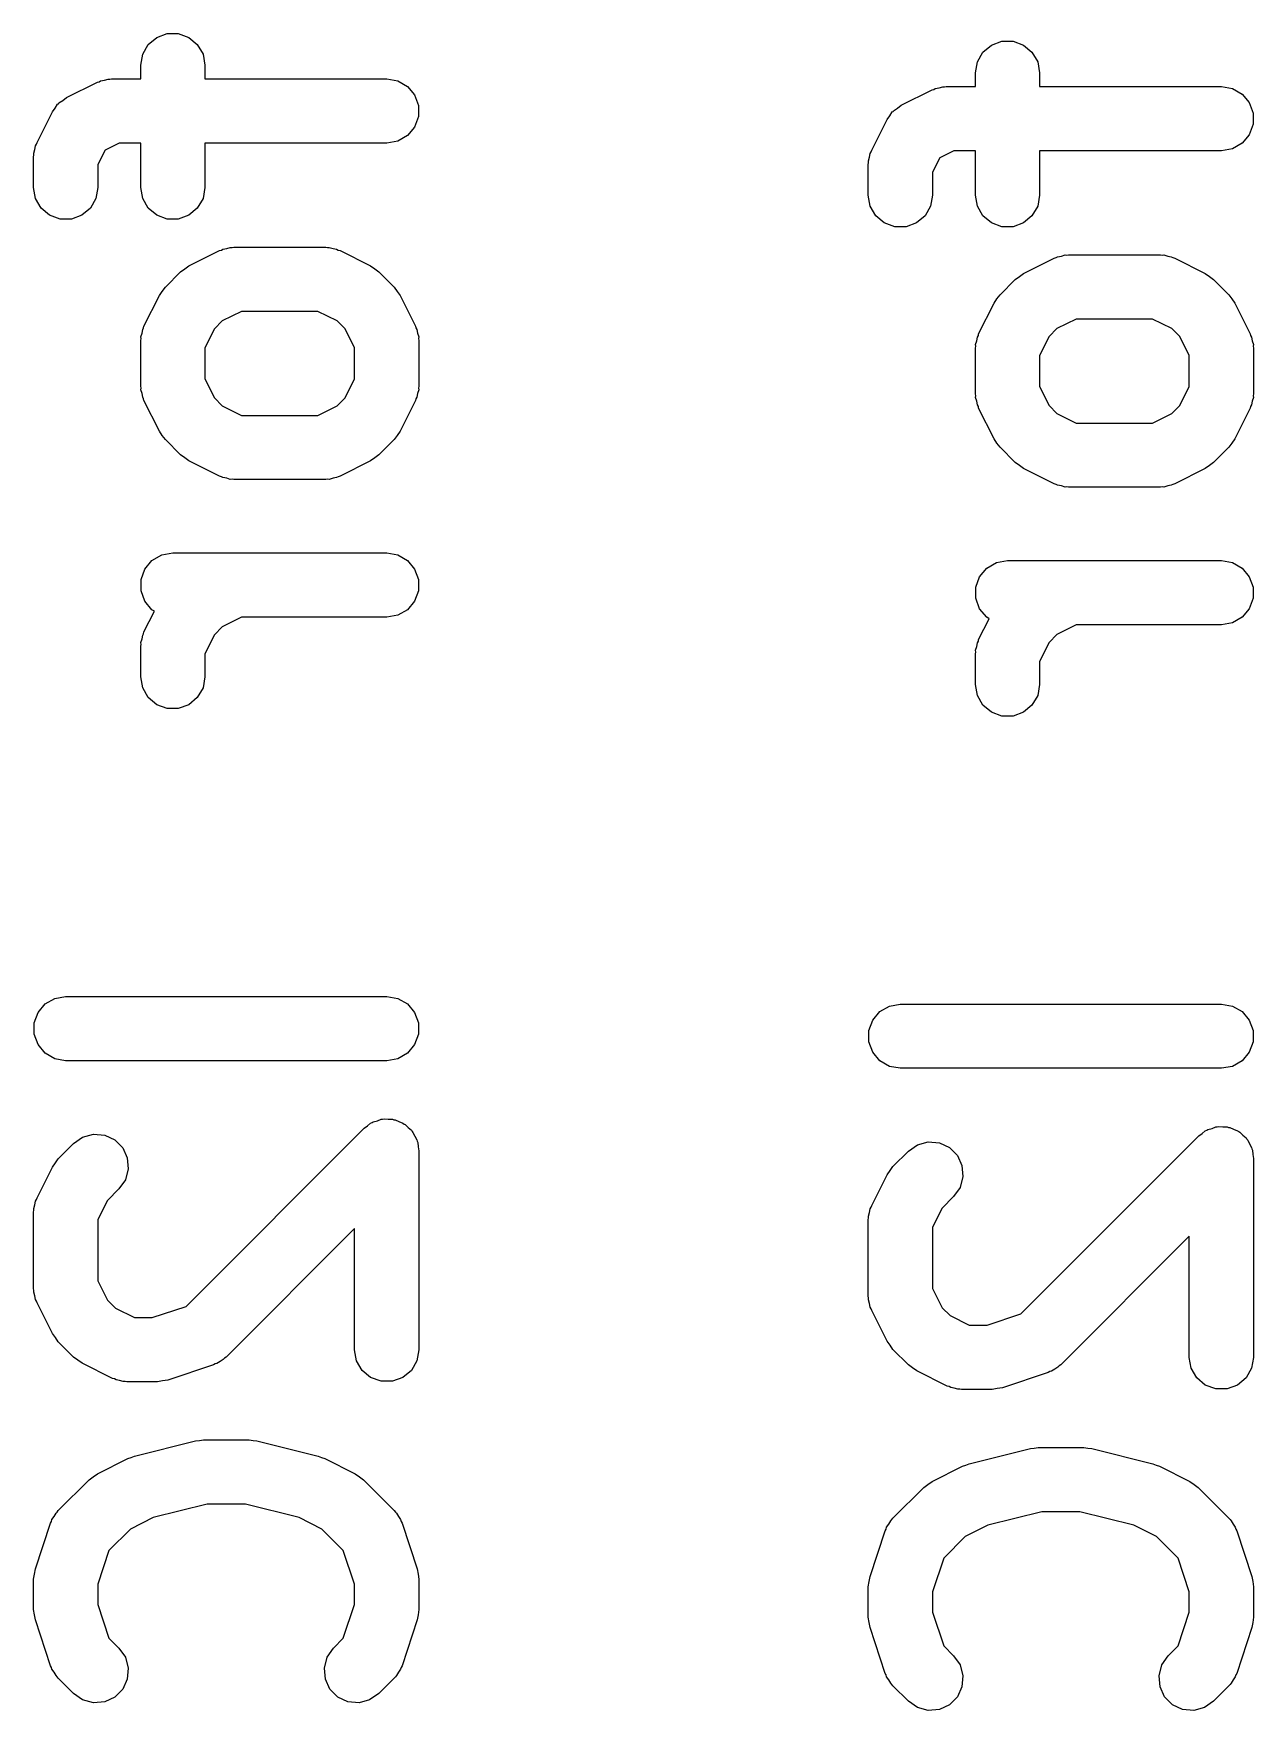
# Model space of a CAD drawing. Extents: x 91.3 to 189.8, y -113.5 to -60.4.
# Drawn here: x 146.17 to 149.97, y -72.77 to -67.55 of the extents above; entities that cross this region are included whole.
import ezdxf

# ---------------------------------------------------------------- set-up
doc = ezdxf.new("R2010")
doc.units = 0
doc.header["$MEASUREMENT"] = 0
doc.layers.add('BLACK', color=7, linetype='CONTINUOUS')

msp = doc.modelspace()

# ---------------------------------------------------------------- linework, layer by layer
at = {"layer": 'Black'}
for p, q in [((146.529, -67.58), (146.556, -67.5577)), ((146.556, -67.5577), (146.588, -67.5458)), ((146.588, -67.5458), (146.623, -67.5458)), ((146.623, -67.5458), (146.656, -67.5577)), ((146.656, -67.5577), (146.682, -67.58)), ((149.156, -67.5815), (149.188, -67.5696)), ((149.188, -67.5696), (149.223, -67.5696)), ((149.223, -67.5696), (149.256, -67.5815)), ((146.506, -67.6443), (146.512, -67.6101)), ((146.512, -67.6101), (146.529, -67.58)), ((146.682, -67.58), (146.7, -67.6101)), ((146.7, -67.6101), (146.706, -67.6443)), ((149.112, -67.6339), (149.129, -67.6038)), ((149.129, -67.6038), (149.156, -67.5815)), ((149.256, -67.5815), (149.282, -67.6038)), ((149.282, -67.6038), (149.3, -67.6339)), ((146.506, -67.6871), (146.506, -67.6443)), ((146.706, -67.6443), (146.706, -67.6871)), ((149.106, -67.6681), (149.112, -67.6339)), ((149.106, -67.711), (149.106, -67.6681)), ((149.3, -67.6339), (149.306, -67.6681)), ((149.306, -67.6681), (149.306, -67.711)), ((146.275, -67.7453), (146.371, -67.6977)), ((146.371, -67.6977), (146.376, -67.6961)), ((146.376, -67.6961), (146.381, -67.6932)), ((146.381, -67.6932), (146.393, -67.6911)), ((146.393, -67.6911), (146.404, -67.6878)), ((146.404, -67.6878), (146.41, -67.6881)), ((146.41, -67.6881), (146.415, -67.6871)), ((146.415, -67.6871), (146.506, -67.6871)), ((146.706, -67.6871), (147.272, -67.6871)), ((147.272, -67.6871), (147.307, -67.6932)), ((147.307, -67.6932), (147.337, -67.7105)), ((147.337, -67.7105), (147.359, -67.7371)), ((148.875, -67.7691), (148.971, -67.7215)), ((148.971, -67.7215), (148.976, -67.7199)), ((148.976, -67.7199), (148.981, -67.717)), ((148.981, -67.717), (148.993, -67.7149)), ((148.993, -67.7149), (149.004, -67.7116)), ((149.004, -67.7116), (149.01, -67.712)), ((149.01, -67.712), (149.015, -67.711)), ((149.015, -67.711), (149.106, -67.711)), ((149.306, -67.711), (149.872, -67.711)), ((149.872, -67.711), (149.907, -67.717)), ((149.907, -67.717), (149.937, -67.7343)), ((146.231, -67.79), (146.239, -67.7782)), ((146.239, -67.7782), (146.247, -67.766)), ((146.247, -67.766), (146.25, -67.7644)), ((146.25, -67.7644), (146.251, -67.7621)), ((146.251, -67.7621), (146.263, -67.7541)), ((146.263, -67.7541), (146.275, -67.7453)), ((147.359, -67.7371), (147.371, -67.7698)), ((147.371, -67.7698), (147.371, -67.8045)), ((148.851, -67.786), (148.863, -67.7779)), ((148.863, -67.7779), (148.875, -67.7691)), ((149.937, -67.7343), (149.959, -67.761)), ((149.959, -67.761), (149.971, -67.7936)), ((146.183, -67.8853), (146.231, -67.79)), ((147.371, -67.8045), (147.359, -67.8371)), ((148.783, -67.9091), (148.831, -67.8139)), ((148.831, -67.8139), (148.839, -67.8021)), ((148.839, -67.8021), (148.847, -67.7898)), ((148.847, -67.7898), (148.85, -67.7882)), ((148.85, -67.7882), (148.851, -67.786)), ((149.971, -67.8283), (149.959, -67.861)), ((149.971, -67.7936), (149.971, -67.8283)), ((147.307, -67.8811), (147.272, -67.8871)), ((147.337, -67.8637), (147.307, -67.8811)), ((147.359, -67.8371), (147.337, -67.8637)), ((149.959, -67.861), (149.937, -67.8876)), ((146.172, -67.93), (146.173, -67.9243)), ((146.172, -68.0252), (146.172, -67.93)), ((146.173, -67.9186), (146.176, -67.9073)), ((146.173, -67.9243), (146.173, -67.9186)), ((146.176, -67.9073), (146.178, -67.8958)), ((146.178, -67.8958), (146.181, -67.8908)), ((146.181, -67.8908), (146.183, -67.8853)), ((146.395, -67.9093), (146.372, -67.9536)), ((146.439, -67.8871), (146.395, -67.9093)), ((146.506, -67.8871), (146.439, -67.8871)), ((146.506, -68.0252), (146.506, -67.8871)), ((147.272, -67.8871), (146.706, -67.8871)), ((146.706, -67.8871), (146.706, -68.0252)), ((148.773, -67.9424), (148.776, -67.9311)), ((148.776, -67.9311), (148.778, -67.9196)), ((148.778, -67.9196), (148.781, -67.9146)), ((148.781, -67.9146), (148.783, -67.9091)), ((148.995, -67.9331), (148.972, -67.9774)), ((149.039, -67.911), (148.995, -67.9331)), ((149.106, -67.911), (149.039, -67.911)), ((149.106, -68.049), (149.106, -67.911)), ((149.872, -67.911), (149.306, -67.911)), ((149.306, -67.911), (149.306, -68.049)), ((149.907, -67.9049), (149.872, -67.911)), ((149.937, -67.8876), (149.907, -67.9049)), ((146.372, -67.9536), (146.372, -68.0252)), ((148.772, -67.9538), (148.773, -67.9481)), ((148.772, -68.049), (148.772, -67.9538)), ((148.773, -67.9481), (148.773, -67.9424)), ((148.972, -67.9774), (148.972, -68.049)), ((146.178, -68.0594), (146.172, -68.0252)), ((146.372, -68.0252), (146.366, -68.0594)), ((146.512, -68.0594), (146.506, -68.0252)), ((146.706, -68.0252), (146.7, -68.0594)), ((146.196, -68.0895), (146.178, -68.0594)), ((146.222, -68.1118), (146.196, -68.0895)), ((146.349, -68.0895), (146.322, -68.1118)), ((146.366, -68.0594), (146.349, -68.0895)), ((146.529, -68.0895), (146.512, -68.0594)), ((146.556, -68.1118), (146.529, -68.0895)), ((146.682, -68.0895), (146.656, -68.1118)), ((146.7, -68.0594), (146.682, -68.0895)), ((148.778, -68.0832), (148.772, -68.049)), ((148.796, -68.1133), (148.778, -68.0832)), ((148.966, -68.0832), (148.949, -68.1133)), ((148.972, -68.049), (148.966, -68.0832)), ((149.112, -68.0832), (149.106, -68.049)), ((149.129, -68.1133), (149.112, -68.0832)), ((149.3, -68.0832), (149.282, -68.1133)), ((149.306, -68.049), (149.3, -68.0832)), ((146.255, -68.1237), (146.222, -68.1118)), ((146.29, -68.1237), (146.255, -68.1237)), ((146.322, -68.1118), (146.29, -68.1237)), ((146.588, -68.1237), (146.556, -68.1118)), ((146.623, -68.1237), (146.588, -68.1237)), ((146.656, -68.1118), (146.623, -68.1237)), ((148.822, -68.1356), (148.796, -68.1133)), ((148.855, -68.1475), (148.822, -68.1356)), ((148.922, -68.1356), (148.89, -68.1475)), ((148.949, -68.1133), (148.922, -68.1356)), ((149.156, -68.1356), (149.129, -68.1133)), ((149.188, -68.1475), (149.156, -68.1356)), ((149.256, -68.1356), (149.223, -68.1475)), ((149.282, -68.1133), (149.256, -68.1356)), ((148.89, -68.1475), (148.855, -68.1475)), ((149.223, -68.1475), (149.188, -68.1475)), ((146.656, -68.2691), (146.751, -68.2215)), ((146.751, -68.2215), (146.757, -68.2199)), ((146.757, -68.2199), (146.762, -68.217)), ((146.762, -68.217), (146.774, -68.215)), ((146.774, -68.215), (146.785, -68.2116)), ((146.785, -68.2116), (146.791, -68.212)), ((146.791, -68.212), (146.796, -68.211)), ((146.796, -68.211), (147.082, -68.211)), ((147.082, -68.211), (147.088, -68.212)), ((147.088, -68.212), (147.093, -68.2116)), ((147.093, -68.2116), (147.105, -68.2149)), ((147.105, -68.2149), (147.116, -68.217)), ((147.116, -68.217), (147.121, -68.2199)), ((147.121, -68.2199), (147.127, -68.2215)), ((147.127, -68.2215), (147.222, -68.2691)), ((149.256, -68.2929), (149.351, -68.2453)), ((149.351, -68.2453), (149.357, -68.2437)), ((149.357, -68.2437), (149.362, -68.2408)), ((149.362, -68.2408), (149.374, -68.2388)), ((149.374, -68.2388), (149.385, -68.2354)), ((149.385, -68.2354), (149.391, -68.2358)), ((149.391, -68.2358), (149.396, -68.2348)), ((149.396, -68.2348), (149.682, -68.2348)), ((149.682, -68.2348), (149.688, -68.2358)), ((149.688, -68.2358), (149.693, -68.2354)), ((149.693, -68.2354), (149.705, -68.2388)), ((149.705, -68.2388), (149.716, -68.2408)), ((149.716, -68.2408), (149.721, -68.2437)), ((149.721, -68.2437), (149.727, -68.2453)), ((149.727, -68.2453), (149.822, -68.2929)), ((146.583, -68.3355), (146.63, -68.2879)), ((146.63, -68.2879), (146.643, -68.2787)), ((146.643, -68.2787), (146.656, -68.2691)), ((147.222, -68.2691), (147.235, -68.2787)), ((147.235, -68.2787), (147.248, -68.2879)), ((147.248, -68.2879), (147.295, -68.3355)), ((149.243, -68.3025), (149.256, -68.2929)), ((149.822, -68.2929), (149.835, -68.3025)), ((146.564, -68.3615), (146.573, -68.3486)), ((146.573, -68.3486), (146.583, -68.3355)), ((147.295, -68.3355), (147.305, -68.3486)), ((147.305, -68.3486), (147.314, -68.3615)), ((149.183, -68.3593), (149.23, -68.3117)), ((149.23, -68.3117), (149.243, -68.3025)), ((149.835, -68.3025), (149.848, -68.3117)), ((149.848, -68.3117), (149.895, -68.3593)), ((146.516, -68.4567), (146.564, -68.3615)), ((147.314, -68.3615), (147.362, -68.4567)), ((149.116, -68.4805), (149.164, -68.3853)), ((149.164, -68.3853), (149.173, -68.3724)), ((149.173, -68.3724), (149.183, -68.3593)), ((149.895, -68.3593), (149.905, -68.3724)), ((149.905, -68.3724), (149.914, -68.3853)), ((149.914, -68.3853), (149.962, -68.4805)), ((146.515, -68.4622), (146.516, -68.4567)), ((146.76, -68.4408), (146.736, -68.4654)), ((146.82, -68.411), (146.76, -68.4408)), ((147.058, -68.411), (146.82, -68.411)), ((147.118, -68.4408), (147.058, -68.411)), ((147.143, -68.4654), (147.118, -68.4408)), ((147.362, -68.4567), (147.363, -68.4622)), ((149.42, -68.4348), (149.36, -68.4646)), ((149.658, -68.4348), (149.42, -68.4348)), ((149.718, -68.4646), (149.658, -68.4348)), ((146.506, -68.49), (146.51, -68.4788)), ((146.507, -68.4958), (146.506, -68.49)), ((146.506, -68.5014), (146.507, -68.4958)), ((146.506, -68.6443), (146.506, -68.5014)), ((146.51, -68.4788), (146.512, -68.4672)), ((146.512, -68.4672), (146.515, -68.4622)), ((146.736, -68.4654), (146.706, -68.525)), ((147.172, -68.525), (147.143, -68.4654)), ((147.363, -68.4622), (147.366, -68.4672)), ((147.366, -68.4672), (147.368, -68.4788)), ((147.368, -68.4788), (147.372, -68.49)), ((147.372, -68.49), (147.371, -68.4958)), ((147.371, -68.4958), (147.372, -68.5014)), ((147.372, -68.5014), (147.372, -68.6443)), ((149.106, -68.5138), (149.11, -68.5026)), ((149.11, -68.5026), (149.112, -68.491)), ((149.112, -68.491), (149.115, -68.486)), ((149.115, -68.486), (149.116, -68.4805)), ((149.336, -68.4892), (149.306, -68.5488)), ((149.36, -68.4646), (149.336, -68.4892)), ((149.743, -68.4892), (149.718, -68.4646)), ((149.772, -68.5488), (149.743, -68.4892)), ((149.962, -68.4805), (149.963, -68.486)), ((149.963, -68.486), (149.966, -68.491)), ((149.966, -68.491), (149.968, -68.5026)), ((149.968, -68.5026), (149.972, -68.5138)), ((146.706, -68.525), (146.706, -68.6207)), ((147.172, -68.6207), (147.172, -68.525)), ((149.107, -68.5196), (149.106, -68.5138)), ((149.106, -68.5252), (149.107, -68.5196)), ((149.106, -68.6681), (149.106, -68.5252)), ((149.306, -68.5488), (149.306, -68.6445)), ((149.772, -68.6445), (149.772, -68.5488)), ((149.972, -68.5138), (149.971, -68.5196)), ((149.971, -68.5196), (149.972, -68.5252)), ((149.972, -68.5252), (149.972, -68.6681)), ((146.507, -68.65), (146.506, -68.6443)), ((146.506, -68.6557), (146.507, -68.65)), ((146.51, -68.667), (146.506, -68.6557)), ((146.512, -68.6785), (146.51, -68.667)), ((146.706, -68.6207), (146.736, -68.6803)), ((147.143, -68.6803), (147.172, -68.6207)), ((147.368, -68.667), (147.366, -68.6785)), ((147.372, -68.6557), (147.368, -68.667)), ((147.372, -68.6443), (147.371, -68.65)), ((147.371, -68.65), (147.372, -68.6557)), ((149.306, -68.6445), (149.336, -68.7041)), ((149.743, -68.7041), (149.772, -68.6445)), ((146.515, -68.6835), (146.512, -68.6785)), ((146.516, -68.689), (146.515, -68.6835)), ((146.564, -68.7842), (146.516, -68.689)), ((146.736, -68.6803), (146.76, -68.705)), ((146.76, -68.705), (146.82, -68.7348)), ((147.058, -68.7348), (147.118, -68.705)), ((147.118, -68.705), (147.143, -68.6803)), ((147.362, -68.689), (147.314, -68.7842)), ((147.363, -68.6835), (147.362, -68.689)), ((147.366, -68.6785), (147.363, -68.6835)), ((149.107, -68.6738), (149.106, -68.6681)), ((149.106, -68.6795), (149.107, -68.6738)), ((149.11, -68.6908), (149.106, -68.6795)), ((149.112, -68.7023), (149.11, -68.6908)), ((149.115, -68.7073), (149.112, -68.7023)), ((149.116, -68.7128), (149.115, -68.7073)), ((149.164, -68.8081), (149.116, -68.7128)), ((149.336, -68.7041), (149.36, -68.7288)), ((149.718, -68.7288), (149.743, -68.7041)), ((149.962, -68.7128), (149.914, -68.8081)), ((149.963, -68.7073), (149.962, -68.7128)), ((149.966, -68.7023), (149.963, -68.7073)), ((149.968, -68.6908), (149.966, -68.7023)), ((149.972, -68.6795), (149.968, -68.6908)), ((149.972, -68.6681), (149.971, -68.6738)), ((149.971, -68.6738), (149.972, -68.6795)), ((146.82, -68.7348), (147.058, -68.7348)), ((149.36, -68.7288), (149.42, -68.7586)), ((149.42, -68.7586), (149.658, -68.7586)), ((149.658, -68.7586), (149.718, -68.7288)), ((146.573, -68.7971), (146.564, -68.7842)), ((146.583, -68.8102), (146.573, -68.7971)), ((146.63, -68.8579), (146.583, -68.8102)), ((147.295, -68.8102), (147.248, -68.8579)), ((147.305, -68.7971), (147.295, -68.8102)), ((147.314, -68.7842), (147.305, -68.7971)), ((149.173, -68.8209), (149.164, -68.8081)), ((149.183, -68.834), (149.173, -68.8209)), ((149.905, -68.8209), (149.895, -68.834)), ((149.914, -68.8081), (149.905, -68.8209)), ((146.643, -68.867), (146.63, -68.8579)), ((146.656, -68.8766), (146.643, -68.867)), ((146.751, -68.9242), (146.656, -68.8766)), ((147.222, -68.8766), (147.127, -68.9242)), ((147.235, -68.8671), (147.222, -68.8766)), ((147.248, -68.8579), (147.235, -68.8671)), ((149.23, -68.8817), (149.183, -68.834)), ((149.895, -68.834), (149.848, -68.8817)), ((146.757, -68.9258), (146.751, -68.9242)), ((146.762, -68.9287), (146.757, -68.9258)), ((146.774, -68.9308), (146.762, -68.9287)), ((147.116, -68.9287), (147.105, -68.9308)), ((147.121, -68.9258), (147.116, -68.9287)), ((147.127, -68.9242), (147.121, -68.9258)), ((149.243, -68.8908), (149.23, -68.8817)), ((149.256, -68.9004), (149.243, -68.8908)), ((149.351, -68.948), (149.256, -68.9004)), ((149.822, -68.9004), (149.727, -68.948)), ((149.835, -68.8909), (149.822, -68.9004)), ((149.848, -68.8817), (149.835, -68.8909)), ((146.785, -68.9341), (146.774, -68.9308)), ((146.791, -68.9338), (146.785, -68.9341)), ((146.796, -68.9348), (146.791, -68.9338)), ((147.082, -68.9348), (146.796, -68.9348)), ((147.088, -68.9338), (147.082, -68.9348)), ((147.093, -68.9341), (147.088, -68.9338)), ((147.105, -68.9308), (147.093, -68.9341)), ((149.357, -68.9497), (149.351, -68.948)), ((149.362, -68.9525), (149.357, -68.9497)), ((149.374, -68.9546), (149.362, -68.9525)), ((149.385, -68.9579), (149.374, -68.9546)), ((149.391, -68.9576), (149.385, -68.9579)), ((149.396, -68.9586), (149.391, -68.9576)), ((149.682, -68.9586), (149.396, -68.9586)), ((149.688, -68.9576), (149.682, -68.9586)), ((149.693, -68.9579), (149.688, -68.9576)), ((149.705, -68.9546), (149.693, -68.9579)), ((149.716, -68.9525), (149.705, -68.9546)), ((149.721, -68.9497), (149.716, -68.9525)), ((149.727, -68.948), (149.721, -68.9497)), ((146.519, -69.2133), (146.541, -69.1867)), ((146.541, -69.1867), (146.572, -69.1694)), ((146.572, -69.1694), (146.606, -69.1633)), ((146.606, -69.1633), (147.272, -69.1633)), ((147.272, -69.1633), (147.307, -69.1694)), ((147.307, -69.1694), (147.337, -69.1867)), ((147.337, -69.1867), (147.359, -69.2133)), ((149.172, -69.1932), (149.206, -69.1871)), ((149.206, -69.1871), (149.872, -69.1871)), ((149.872, -69.1871), (149.907, -69.1932)), ((146.507, -69.246), (146.519, -69.2133)), ((147.359, -69.2133), (147.371, -69.246)), ((149.107, -69.2698), (149.119, -69.2371)), ((149.119, -69.2371), (149.141, -69.2105)), ((149.141, -69.2105), (149.172, -69.1932)), ((149.907, -69.1932), (149.937, -69.2105)), ((149.937, -69.2105), (149.959, -69.2371)), ((149.959, -69.2371), (149.971, -69.2698)), ((146.507, -69.2807), (146.507, -69.246)), ((146.519, -69.3133), (146.507, -69.2807)), ((147.371, -69.2807), (147.359, -69.3133)), ((147.371, -69.246), (147.371, -69.2807)), ((149.107, -69.3045), (149.107, -69.2698)), ((149.971, -69.2698), (149.971, -69.3045)), ((146.516, -69.4091), (146.549, -69.3442)), ((146.541, -69.3399), (146.519, -69.3133)), ((146.549, -69.3442), (146.541, -69.3399)), ((147.337, -69.3399), (147.307, -69.3573)), ((147.359, -69.3133), (147.337, -69.3399)), ((149.119, -69.3371), (149.107, -69.3045)), ((149.141, -69.3637), (149.119, -69.3371)), ((149.959, -69.3371), (149.937, -69.3637)), ((149.971, -69.3045), (149.959, -69.3371)), ((146.76, -69.3931), (146.736, -69.4178)), ((146.82, -69.3633), (146.76, -69.3931)), ((147.272, -69.3633), (146.82, -69.3633)), ((147.307, -69.3573), (147.272, -69.3633)), ((149.116, -69.4329), (149.149, -69.368)), ((149.149, -69.368), (149.141, -69.3637)), ((149.42, -69.3871), (149.36, -69.4169)), ((149.872, -69.3871), (149.42, -69.3871)), ((149.907, -69.3811), (149.872, -69.3871)), ((149.937, -69.3637), (149.907, -69.3811)), ((146.506, -69.4424), (146.51, -69.4311)), ((146.507, -69.4481), (146.506, -69.4424)), ((146.506, -69.4538), (146.507, -69.4481)), ((146.51, -69.4311), (146.512, -69.4196)), ((146.512, -69.4196), (146.515, -69.4146)), ((146.515, -69.4146), (146.516, -69.4091)), ((146.736, -69.4178), (146.706, -69.4774)), ((149.11, -69.455), (149.112, -69.4434)), ((149.112, -69.4434), (149.115, -69.4384)), ((149.115, -69.4384), (149.116, -69.4329)), ((149.336, -69.4416), (149.306, -69.5012)), ((149.36, -69.4169), (149.336, -69.4416)), ((146.506, -69.549), (146.506, -69.4538)), ((146.706, -69.4774), (146.706, -69.549)), ((149.106, -69.4662), (149.11, -69.455)), ((149.107, -69.4719), (149.106, -69.4662)), ((149.106, -69.4776), (149.107, -69.4719)), ((149.106, -69.5729), (149.106, -69.4776)), ((149.306, -69.5012), (149.306, -69.5729)), ((146.512, -69.5833), (146.506, -69.549)), ((146.706, -69.549), (146.7, -69.5833)), ((146.529, -69.6133), (146.512, -69.5833)), ((146.7, -69.5833), (146.682, -69.6133)), ((149.112, -69.6071), (149.106, -69.5729)), ((149.129, -69.6371), (149.112, -69.6071)), ((149.3, -69.6071), (149.282, -69.6371)), ((149.306, -69.5729), (149.3, -69.6071)), ((146.556, -69.6357), (146.529, -69.6133)), ((146.588, -69.6475), (146.556, -69.6357)), ((146.623, -69.6475), (146.588, -69.6475)), ((146.656, -69.6357), (146.623, -69.6475)), ((146.682, -69.6133), (146.656, -69.6357)), ((149.156, -69.6595), (149.129, -69.6371)), ((149.188, -69.6713), (149.156, -69.6595)), ((149.256, -69.6595), (149.223, -69.6713)), ((149.282, -69.6371), (149.256, -69.6595)), ((149.223, -69.6713), (149.188, -69.6713)), ((146.238, -70.5503), (146.272, -70.5443)), ((146.272, -70.5443), (147.272, -70.5443)), ((147.272, -70.5443), (147.307, -70.5503)), ((146.174, -70.6269), (146.186, -70.5943)), ((146.186, -70.5943), (146.208, -70.5677)), ((146.208, -70.5677), (146.238, -70.5503)), ((147.307, -70.5503), (147.337, -70.5677)), ((147.337, -70.5677), (147.359, -70.5943)), ((147.359, -70.5943), (147.371, -70.6269)), ((148.786, -70.6181), (148.808, -70.5915)), ((148.808, -70.5915), (148.838, -70.5741)), ((148.838, -70.5741), (148.872, -70.5681)), ((148.872, -70.5681), (149.872, -70.5681)), ((149.872, -70.5681), (149.907, -70.5741)), ((149.907, -70.5741), (149.937, -70.5915)), ((149.937, -70.5915), (149.959, -70.6181)), ((146.174, -70.6617), (146.174, -70.6269)), ((147.371, -70.6269), (147.371, -70.6617)), ((148.774, -70.6507), (148.786, -70.6181)), ((148.774, -70.6855), (148.774, -70.6507)), ((149.959, -70.6181), (149.971, -70.6507)), ((149.971, -70.6507), (149.971, -70.6855)), ((146.186, -70.6943), (146.174, -70.6617)), ((146.208, -70.7209), (146.186, -70.6943)), ((147.359, -70.6943), (147.337, -70.7209)), ((147.371, -70.6617), (147.359, -70.6943)), ((148.786, -70.7181), (148.774, -70.6855)), ((149.971, -70.6855), (149.959, -70.7181)), ((146.238, -70.7383), (146.208, -70.7209)), ((146.272, -70.7443), (146.238, -70.7383)), ((147.272, -70.7443), (146.272, -70.7443)), ((147.307, -70.7383), (147.272, -70.7443)), ((147.337, -70.7209), (147.307, -70.7383)), ((148.808, -70.7447), (148.786, -70.7181)), ((148.838, -70.7621), (148.808, -70.7447)), ((149.937, -70.7447), (149.907, -70.7621)), ((149.959, -70.7181), (149.937, -70.7447)), ((148.872, -70.7681), (148.838, -70.7621)), ((149.872, -70.7681), (148.872, -70.7681)), ((149.907, -70.7621), (149.872, -70.7681)), ((146.647, -71.5093), (147.202, -70.9545)), ((147.202, -70.9545), (147.212, -70.947)), ((147.212, -70.947), (147.222, -70.9386)), ((147.222, -70.9386), (147.227, -70.9371)), ((147.227, -70.9371), (147.23, -70.9346)), ((147.23, -70.9346), (147.243, -70.9312)), ((147.243, -70.9312), (147.255, -70.9268)), ((147.255, -70.9268), (147.259, -70.9268)), ((147.259, -70.9268), (147.264, -70.9256)), ((147.264, -70.9256), (147.277, -70.9268)), ((147.277, -70.9268), (147.29, -70.9268)), ((147.29, -70.9268), (147.294, -70.9283)), ((147.294, -70.9283), (147.298, -70.9286)), ((147.298, -70.9286), (147.31, -70.9342)), ((147.31, -70.9342), (147.322, -70.9386)), ((147.322, -70.9386), (147.326, -70.9415)), ((147.326, -70.9415), (147.33, -70.9433)), ((147.33, -70.9433), (147.339, -70.9526)), ((147.339, -70.9526), (147.349, -70.961)), ((147.349, -70.961), (147.351, -70.9648)), ((147.351, -70.9648), (147.354, -70.9679)), ((149.812, -70.9708), (149.822, -70.9624)), ((149.822, -70.9624), (149.827, -70.9609)), ((149.827, -70.9609), (149.83, -70.9584)), ((149.83, -70.9584), (149.843, -70.955)), ((149.843, -70.955), (149.855, -70.9506)), ((149.855, -70.9506), (149.859, -70.9506)), ((149.859, -70.9506), (149.864, -70.9494)), ((149.864, -70.9494), (149.877, -70.9506)), ((149.877, -70.9506), (149.89, -70.9506)), ((149.89, -70.9506), (149.894, -70.9521)), ((149.894, -70.9521), (149.898, -70.9525)), ((149.898, -70.9525), (149.91, -70.958)), ((149.91, -70.958), (149.922, -70.9624)), ((149.922, -70.9624), (149.926, -70.9653)), ((149.926, -70.9653), (149.93, -70.9671)), ((146.249, -71.0498), (146.297, -71.0021)), ((146.297, -71.0021), (146.325, -70.9822)), ((146.325, -70.9822), (146.359, -70.9732)), ((146.359, -70.9732), (146.394, -70.9763)), ((146.394, -70.9763), (146.425, -70.9909)), ((146.425, -70.9909), (146.45, -71.0155)), ((146.45, -71.0155), (146.464, -71.047)), ((147.354, -70.9679), (147.36, -70.9797)), ((147.36, -70.9797), (147.366, -70.991)), ((147.366, -70.991), (147.367, -70.9954)), ((147.367, -70.9954), (147.369, -70.9994)), ((147.369, -70.9994), (147.37, -71.0124)), ((147.37, -71.0124), (147.372, -71.0252)), ((148.897, -71.026), (148.925, -71.006)), ((148.925, -71.006), (148.959, -70.997)), ((148.959, -70.997), (148.994, -71.0001)), ((148.994, -71.0001), (149.025, -71.0148)), ((149.025, -71.0148), (149.05, -71.0393)), ((149.247, -71.5331), (149.802, -70.9783)), ((149.802, -70.9783), (149.812, -70.9708)), ((149.93, -70.9671), (149.939, -70.9764)), ((149.939, -70.9764), (149.949, -70.9848)), ((149.949, -70.9848), (149.951, -70.9886)), ((149.951, -70.9886), (149.954, -70.9917)), ((149.954, -70.9917), (149.96, -71.0035)), ((149.96, -71.0035), (149.966, -71.0148)), ((149.966, -71.0148), (149.967, -71.0192)), ((146.231, -71.0758), (146.24, -71.0629)), ((146.24, -71.0629), (146.249, -71.0498)), ((146.464, -71.047), (146.467, -71.0816)), ((147.372, -71.0252), (147.372, -71.6443)), ((148.849, -71.0736), (148.897, -71.026)), ((149.05, -71.0393), (149.064, -71.0708)), ((149.967, -71.0192), (149.969, -71.0232)), ((149.969, -71.0232), (149.97, -71.0362)), ((149.97, -71.0362), (149.972, -71.049)), ((149.972, -71.049), (149.972, -71.6681)), ((146.183, -71.171), (146.231, -71.0758)), ((146.458, -71.1151), (146.438, -71.1436)), ((146.467, -71.0816), (146.458, -71.1151)), ((148.783, -71.1948), (148.831, -71.0996)), ((148.831, -71.0996), (148.84, -71.0867)), ((148.84, -71.0867), (148.849, -71.0736)), ((149.067, -71.1054), (149.058, -71.1389)), ((149.064, -71.0708), (149.067, -71.1054)), ((146.181, -71.1765), (146.183, -71.171)), ((146.438, -71.1436), (146.402, -71.1797)), ((149.038, -71.1674), (149.002, -71.2035)), ((149.058, -71.1389), (149.038, -71.1674)), ((146.172, -71.2157), (146.173, -71.21)), ((146.172, -71.4538), (146.172, -71.2157)), ((146.173, -71.2043), (146.176, -71.1931)), ((146.173, -71.21), (146.173, -71.2043)), ((146.176, -71.1931), (146.178, -71.1815)), ((146.178, -71.1815), (146.181, -71.1765)), ((146.402, -71.1797), (146.372, -71.2393)), ((148.773, -71.2281), (148.776, -71.2169)), ((148.776, -71.2169), (148.778, -71.2053)), ((148.778, -71.2053), (148.781, -71.2003)), ((148.781, -71.2003), (148.783, -71.1948)), ((149.002, -71.2035), (148.972, -71.2631)), ((146.372, -71.2393), (146.372, -71.4302)), ((147.172, -71.2667), (146.772, -71.6674)), ((147.172, -71.6443), (147.172, -71.2667)), ((148.772, -71.2395), (148.773, -71.2338)), ((148.772, -71.4776), (148.772, -71.2395)), ((148.773, -71.2338), (148.773, -71.2281)), ((148.972, -71.2631), (148.972, -71.454)), ((149.772, -71.2905), (149.372, -71.6912)), ((149.772, -71.6681), (149.772, -71.2905)), ((146.372, -71.4302), (146.402, -71.4898)), ((146.173, -71.4595), (146.172, -71.4538)), ((146.173, -71.4652), (146.173, -71.4595)), ((146.176, -71.4765), (146.173, -71.4652)), ((146.178, -71.488), (146.176, -71.4765)), ((148.773, -71.4833), (148.772, -71.4776)), ((148.773, -71.4891), (148.773, -71.4833)), ((148.972, -71.454), (149.002, -71.5136)), ((146.181, -71.493), (146.178, -71.488)), ((146.183, -71.4985), (146.181, -71.493)), ((146.231, -71.5938), (146.183, -71.4985)), ((146.402, -71.4898), (146.427, -71.5145)), ((146.427, -71.5145), (146.486, -71.5443)), ((146.542, -71.5443), (146.647, -71.5093)), ((148.776, -71.5003), (148.773, -71.4891)), ((148.778, -71.5118), (148.776, -71.5003)), ((148.781, -71.5168), (148.778, -71.5118)), ((148.783, -71.5223), (148.781, -71.5168)), ((148.831, -71.6176), (148.783, -71.5223)), ((149.002, -71.5136), (149.027, -71.5383)), ((149.027, -71.5383), (149.086, -71.5681)), ((149.142, -71.5681), (149.247, -71.5331)), ((146.486, -71.5443), (146.542, -71.5443)), ((149.086, -71.5681), (149.142, -71.5681)), ((146.24, -71.6066), (146.231, -71.5938)), ((146.249, -71.6198), (146.24, -71.6066)), ((146.297, -71.6674), (146.249, -71.6198)), ((147.178, -71.6785), (147.172, -71.6443)), ((147.372, -71.6443), (147.366, -71.6785)), ((148.84, -71.6304), (148.831, -71.6176)), ((148.849, -71.6436), (148.84, -71.6304)), ((148.897, -71.6912), (148.849, -71.6436)), ((146.31, -71.6766), (146.297, -71.6674)), ((146.323, -71.6861), (146.31, -71.6766)), ((146.418, -71.7337), (146.323, -71.6861)), ((146.733, -71.6915), (146.59, -71.7392)), ((146.738, -71.6888), (146.733, -71.6915)), ((146.743, -71.6873), (146.738, -71.6888)), ((146.753, -71.6806), (146.743, -71.6873)), ((146.763, -71.675), (146.753, -71.6806)), ((146.767, -71.6707), (146.763, -71.675)), ((146.772, -71.6674), (146.767, -71.6707)), ((147.196, -71.7086), (147.178, -71.6785)), ((147.366, -71.6785), (147.349, -71.7086)), ((148.91, -71.7004), (148.897, -71.6912)), ((149.367, -71.6945), (149.363, -71.6988)), ((149.372, -71.6912), (149.367, -71.6945)), ((149.778, -71.7023), (149.772, -71.6681)), ((149.972, -71.6681), (149.966, -71.7023)), ((146.424, -71.7354), (146.418, -71.7337)), ((146.429, -71.7383), (146.424, -71.7354)), ((146.44, -71.7403), (146.429, -71.7383)), ((146.451, -71.7436), (146.44, -71.7403)), ((146.457, -71.7433), (146.451, -71.7436)), ((146.463, -71.7443), (146.457, -71.7433)), ((146.558, -71.7443), (146.463, -71.7443)), ((146.574, -71.7415), (146.558, -71.7443)), ((146.59, -71.7392), (146.574, -71.7415)), ((147.222, -71.7309), (147.196, -71.7086)), ((147.255, -71.7428), (147.222, -71.7309)), ((147.29, -71.7428), (147.255, -71.7428)), ((147.322, -71.7309), (147.29, -71.7428)), ((147.349, -71.7086), (147.322, -71.7309)), ((148.923, -71.7099), (148.91, -71.7004)), ((149.018, -71.7575), (148.923, -71.7099)), ((149.333, -71.7153), (149.19, -71.763)), ((149.338, -71.7126), (149.333, -71.7153)), ((149.343, -71.7111), (149.338, -71.7126)), ((149.353, -71.7044), (149.343, -71.7111)), ((149.363, -71.6988), (149.353, -71.7044)), ((149.796, -71.7324), (149.778, -71.7023)), ((149.822, -71.7547), (149.796, -71.7324)), ((149.949, -71.7324), (149.922, -71.7547)), ((149.966, -71.7023), (149.949, -71.7324)), ((149.024, -71.7592), (149.018, -71.7575)), ((149.029, -71.7621), (149.024, -71.7592)), ((149.04, -71.7641), (149.029, -71.7621)), ((149.051, -71.7674), (149.04, -71.7641)), ((149.057, -71.7671), (149.051, -71.7674)), ((149.063, -71.7681), (149.057, -71.7671)), ((149.158, -71.7681), (149.063, -71.7681)), ((149.174, -71.7653), (149.158, -71.7681)), ((149.19, -71.763), (149.174, -71.7653)), ((149.855, -71.7666), (149.822, -71.7547)), ((149.89, -71.7666), (149.855, -71.7666)), ((149.922, -71.7547), (149.89, -71.7666)), ((146.486, -71.9758), (146.677, -71.9282)), ((146.677, -71.9282), (146.689, -71.9274)), ((146.689, -71.9274), (146.701, -71.9252)), ((146.701, -71.9252), (146.844, -71.9252)), ((146.844, -71.9252), (146.856, -71.9274)), ((146.856, -71.9274), (146.868, -71.9282)), ((146.868, -71.9282), (147.059, -71.9758)), ((149.086, -71.9997), (149.277, -71.952)), ((149.277, -71.952), (149.289, -71.9512)), ((149.289, -71.9512), (149.301, -71.949)), ((149.301, -71.949), (149.444, -71.949)), ((149.444, -71.949), (149.456, -71.9512)), ((149.456, -71.9512), (149.468, -71.952)), ((149.468, -71.952), (149.659, -71.9997)), ((146.371, -72.031), (146.466, -71.9834)), ((146.466, -71.9834), (146.476, -71.9803)), ((146.476, -71.9803), (146.486, -71.9758)), ((147.059, -71.9758), (147.069, -71.9803)), ((147.069, -71.9803), (147.079, -71.9834)), ((147.079, -71.9834), (147.174, -72.031)), ((148.971, -72.0548), (149.066, -72.0072)), ((149.066, -72.0072), (149.076, -72.0041)), ((149.076, -72.0041), (149.086, -71.9997)), ((149.659, -71.9997), (149.669, -72.0041)), ((149.669, -72.0041), (149.679, -72.0072)), ((149.679, -72.0072), (149.774, -72.0548)), ((146.249, -72.145), (146.345, -72.0498)), ((146.345, -72.0498), (146.358, -72.0406)), ((146.358, -72.0406), (146.371, -72.031)), ((147.174, -72.031), (147.187, -72.0406)), ((147.187, -72.0406), (147.2, -72.0498)), ((147.2, -72.0498), (147.295, -72.145)), ((148.958, -72.0644), (148.971, -72.0548)), ((149.774, -72.0548), (149.787, -72.0644)), ((148.849, -72.1688), (148.945, -72.0736)), ((148.945, -72.0736), (148.958, -72.0644)), ((149.787, -72.0644), (149.8, -72.0736)), ((149.8, -72.0736), (149.895, -72.1688)), ((146.229, -72.1735), (146.236, -72.1638)), ((146.236, -72.1638), (146.242, -72.1536)), ((146.242, -72.1536), (146.246, -72.1497)), ((146.246, -72.1497), (146.249, -72.145)), ((146.713, -72.1252), (146.545, -72.1672)), ((146.832, -72.1252), (146.713, -72.1252)), ((146.999, -72.1672), (146.832, -72.1252)), ((147.295, -72.145), (147.299, -72.1497)), ((147.299, -72.1497), (147.303, -72.1536)), ((147.303, -72.1536), (147.309, -72.1638)), ((147.309, -72.1638), (147.315, -72.1735)), ((149.313, -72.149), (149.145, -72.191)), ((149.431, -72.149), (149.313, -72.149)), ((149.599, -72.191), (149.431, -72.149)), ((146.178, -72.3269), (146.225, -72.1841)), ((146.225, -72.1841), (146.228, -72.179)), ((146.228, -72.179), (146.229, -72.1735)), ((146.474, -72.2027), (146.407, -72.2697)), ((146.545, -72.1672), (146.474, -72.2027)), ((147.07, -72.2027), (146.999, -72.1672)), ((147.137, -72.2697), (147.07, -72.2027)), ((147.315, -72.1735), (147.317, -72.179)), ((147.317, -72.179), (147.32, -72.1841)), ((147.32, -72.1841), (147.367, -72.3269)), ((148.778, -72.3508), (148.825, -72.2079)), ((148.825, -72.2079), (148.828, -72.2028)), ((148.828, -72.2028), (148.829, -72.1973)), ((148.829, -72.1973), (148.836, -72.1877)), ((148.836, -72.1877), (148.842, -72.1774)), ((148.842, -72.1774), (148.846, -72.1735)), ((148.846, -72.1735), (148.849, -72.1688)), ((149.145, -72.191), (149.074, -72.2265)), ((149.67, -72.2265), (149.599, -72.191)), ((149.895, -72.1688), (149.899, -72.1735)), ((149.899, -72.1735), (149.903, -72.1774)), ((149.903, -72.1774), (149.909, -72.1877)), ((149.909, -72.1877), (149.915, -72.1973)), ((149.915, -72.1973), (149.917, -72.2028)), ((149.917, -72.2028), (149.92, -72.2079)), ((149.92, -72.2079), (149.967, -72.3508)), ((146.407, -72.2697), (146.372, -72.3748)), ((147.172, -72.3748), (147.137, -72.2697)), ((149.074, -72.2265), (149.007, -72.2935)), ((149.737, -72.2935), (149.67, -72.2265)), ((149.007, -72.2935), (148.972, -72.3986)), ((149.772, -72.3986), (149.737, -72.2935)), ((146.172, -72.3586), (146.175, -72.3428)), ((146.172, -72.4538), (146.172, -72.3586)), ((146.175, -72.3428), (146.178, -72.3269)), ((146.372, -72.3748), (146.372, -72.4376)), ((147.172, -72.4376), (147.172, -72.3748)), ((147.367, -72.3269), (147.37, -72.3428)), ((147.37, -72.3428), (147.372, -72.3586)), ((147.372, -72.3586), (147.372, -72.4538)), ((148.772, -72.3824), (148.775, -72.3666)), ((148.775, -72.3666), (148.778, -72.3508)), ((149.967, -72.3508), (149.97, -72.3666)), ((149.97, -72.3666), (149.972, -72.3824)), ((148.772, -72.4776), (148.772, -72.3824)), ((148.972, -72.3986), (148.972, -72.4614)), ((149.772, -72.4614), (149.772, -72.3986)), ((149.972, -72.3824), (149.972, -72.4776)), ((146.175, -72.4696), (146.172, -72.4538)), ((146.178, -72.4854), (146.175, -72.4696)), ((146.372, -72.4376), (146.407, -72.5426)), ((147.137, -72.5426), (147.172, -72.4376)), ((147.37, -72.4696), (147.367, -72.4854)), ((147.372, -72.4538), (147.37, -72.4696)), ((148.775, -72.4934), (148.772, -72.4776)), ((148.972, -72.4614), (149.007, -72.5665)), ((149.737, -72.5665), (149.772, -72.4614)), ((149.972, -72.4776), (149.97, -72.4934)), ((146.225, -72.6283), (146.178, -72.4854)), ((147.367, -72.4854), (147.32, -72.6283)), ((148.778, -72.5092), (148.775, -72.4934)), ((148.825, -72.6521), (148.778, -72.5092)), ((149.967, -72.5092), (149.92, -72.6521)), ((149.97, -72.4934), (149.967, -72.5092)), ((146.407, -72.5426), (146.438, -72.5736)), ((146.438, -72.5736), (146.458, -72.602)), ((147.087, -72.602), (147.106, -72.5736)), ((147.106, -72.5736), (147.137, -72.5426)), ((149.007, -72.5665), (149.038, -72.5974)), ((149.706, -72.5974), (149.737, -72.5665)), ((146.228, -72.6334), (146.225, -72.6283)), ((146.229, -72.6389), (146.228, -72.6334)), ((146.458, -72.602), (146.467, -72.6356)), ((146.467, -72.6356), (146.464, -72.6702)), ((147.078, -72.6356), (147.087, -72.602)), ((147.081, -72.6702), (147.078, -72.6356)), ((147.317, -72.6334), (147.315, -72.6389)), ((147.32, -72.6283), (147.317, -72.6334)), ((149.038, -72.5974), (149.058, -72.6258)), ((149.058, -72.6258), (149.067, -72.6594)), ((149.678, -72.6594), (149.687, -72.6258)), ((149.687, -72.6258), (149.706, -72.5974)), ((146.236, -72.6485), (146.229, -72.6389)), ((146.242, -72.6588), (146.236, -72.6485)), ((146.246, -72.6627), (146.242, -72.6588)), ((146.249, -72.6674), (146.246, -72.6627)), ((146.297, -72.715), (146.249, -72.6674)), ((146.464, -72.6702), (146.45, -72.7016)), ((147.095, -72.7016), (147.081, -72.6702)), ((147.295, -72.6674), (147.248, -72.715)), ((147.299, -72.6627), (147.295, -72.6674)), ((147.303, -72.6588), (147.299, -72.6627)), ((147.309, -72.6485), (147.303, -72.6588)), ((147.315, -72.6389), (147.309, -72.6485)), ((148.828, -72.6572), (148.825, -72.6521)), ((148.829, -72.6627), (148.828, -72.6572)), ((148.836, -72.6723), (148.829, -72.6627)), ((148.842, -72.6826), (148.836, -72.6723)), ((148.846, -72.6865), (148.842, -72.6826)), ((148.849, -72.6912), (148.846, -72.6865)), ((149.067, -72.6594), (149.064, -72.694)), ((149.681, -72.694), (149.678, -72.6594)), ((149.899, -72.6865), (149.895, -72.6912)), ((149.903, -72.6826), (149.899, -72.6865)), ((149.909, -72.6723), (149.903, -72.6826)), ((149.915, -72.6627), (149.909, -72.6723)), ((149.917, -72.6572), (149.915, -72.6627)), ((149.92, -72.6521), (149.917, -72.6572)), ((146.325, -72.7349), (146.297, -72.715)), ((146.359, -72.7439), (146.325, -72.7349)), ((146.394, -72.7409), (146.359, -72.7439)), ((146.425, -72.7262), (146.394, -72.7409)), ((146.45, -72.7016), (146.425, -72.7262)), ((147.12, -72.7262), (147.095, -72.7016)), ((147.151, -72.7409), (147.12, -72.7262)), ((147.186, -72.7439), (147.151, -72.7409)), ((147.219, -72.7349), (147.186, -72.7439)), ((147.248, -72.715), (147.219, -72.7349)), ((148.897, -72.7388), (148.849, -72.6912)), ((148.925, -72.7587), (148.897, -72.7388)), ((149.05, -72.7255), (149.025, -72.75)), ((149.064, -72.694), (149.05, -72.7255)), ((149.695, -72.7255), (149.681, -72.694)), ((149.72, -72.75), (149.695, -72.7255)), ((149.848, -72.7388), (149.819, -72.7587)), ((149.895, -72.6912), (149.848, -72.7388)), ((148.959, -72.7677), (148.925, -72.7587)), ((148.994, -72.7647), (148.959, -72.7677)), ((149.025, -72.75), (148.994, -72.7647)), ((149.751, -72.7647), (149.72, -72.75)), ((149.786, -72.7677), (149.751, -72.7647)), ((149.819, -72.7587), (149.786, -72.7677))]:
    msp.add_line(p, q, dxfattribs=at)

doc.saveas('drawing.dxf')
